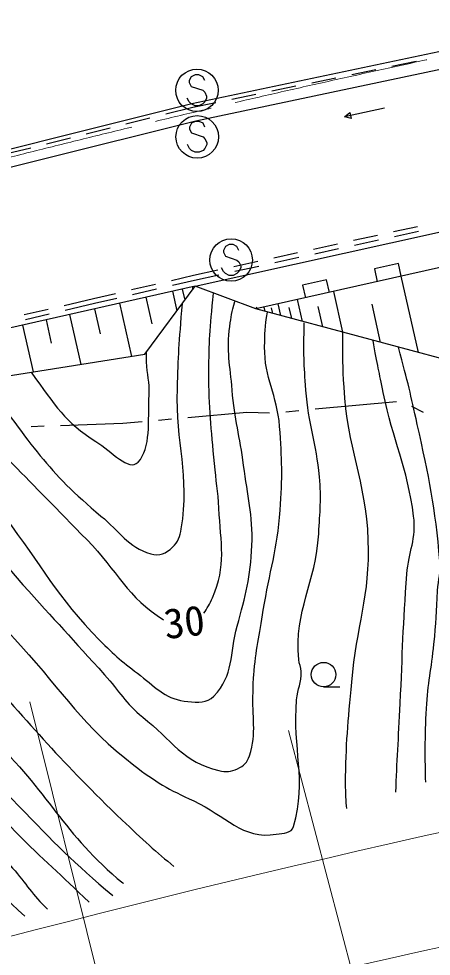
# Model space of a CAD drawing. Units: millimetres, scale not verified. Extents: x 40000 to 680000, y 20000 to 380000.
# Drawn here: x 122316 to 147534, y 234244 to 291570 of the extents above; entities that cross this region are included whole.
import ezdxf
from ezdxf.enums import TextEntityAlignment as Align

# ---------------------------------------------------------------- set-up
doc = ezdxf.new("R2010")
doc.units = ezdxf.units.MM
doc.header["$LTSCALE"] = 1000
doc.linetypes.add('CHAIN', pattern=[18.5, 12, -1.5, 3.5, -1.5])
for name, color, linetype, lineweight in [('M-BGD', 7, 'Continuous', 25), ('M-BMK', 2, 'CHAIN', 13), ('M-BMK-ROW', 30, 'Continuous', 25), ('M-STR-HTXT', 7, 'Continuous', 13), ('M-STR-STRC', 7, 'Continuous', 25)]:
    doc.layers.add(name, color=color, linetype=linetype, lineweight=lineweight)
doc.styles.add('ＭＳ ゴシック', font='')
doc.styles.get('ＭＳ ゴシック').set_extended_font_data('MS Gothic')

msp = doc.modelspace()

# ---------------------------------------------------------------- linework, layer by layer
at = {"layer": 'M-BGD'}
for p, q in [((145134, 288667), (146603, 288970)), ((142685, 288163), (144155, 288466)), ((140237, 287660), (141706, 287962)), ((137788, 287156), (139257, 287458)), ((135339, 286652), (136808, 286954)), ((131298, 285747), (132950, 286160)), ((132950, 286160), (134360, 286450)), ((144670, 286104), (142228, 285569)), ((128872, 285141), (130327, 285505)), ((142228, 285569), (142554, 285832)), ((142634, 285466), (142228, 285569)), ((142554, 285832), (142634, 285466)), ((126447, 284534), (127902, 284898)), ((124022, 283928), (125477, 284292)), ((121596, 283321), (123052, 283685)), ((146695, 278856), (145229, 278535)), ((144252, 278322), (142787, 278002)), ((146758, 278562), (145293, 278242)), ((141810, 277789), (140344, 277469)), ((141873, 277496), (140408, 277176)), ((144316, 278029), (142850, 277709)), ((139367, 277255), (137902, 276935)), ((139431, 276962), (137965, 276642)), ((136925, 276722), (135459, 276402)), ((136988, 276429), (135523, 276109)), ((145525, 276600), (144061, 276271)), ((145700, 275820), (145525, 276600)), ((133001, 275865), (131647, 275550)), ((134482, 276189), (133001, 275865)), ((134546, 275895), (133067, 275572)), ((144061, 276271), (144237, 275491)), ((146748, 271158), (145701, 275820)), ((133108, 275218), (117556, 271707)), ((130673, 275324), (129212, 274984)), ((133067, 275572), (131714, 275258)), ((132915, 275174), (132952, 275008)), ((141134, 275614), (139671, 275286)), ((139671, 275286), (139846, 274505)), ((141309, 274834), (141134, 275614)), ((128238, 274758), (126883, 274443)), ((130740, 275031), (129279, 274692)), ((131713, 274903), (131984, 273701)), ((132314, 275038), (132450, 274438)), ((142133, 272396), (141573, 274893)), ((126883, 274443), (125083, 274025)), ((126951, 274151), (125155, 273733)), ((128305, 274465), (126951, 274151)), ((128466, 274170), (129199, 270922)), ((130090, 274536), (130456, 272913)), ((138339, 273415), (138178, 274131)), ((139662, 273060), (139362, 274396)), ((144440, 271777), (143917, 274108)), ((124109, 273799), (122648, 273459)), ((124181, 273507), (122720, 273168)), ((125416, 273481), (126104, 270431)), ((126941, 273825), (127285, 272301)), ((136890, 273804), (136861, 273935)), ((137373, 273674), (137314, 273937)), ((137856, 273544), (137776, 273902)), ((139001, 273237), (138850, 273906)), ((140898, 272728), (140617, 273976)), ((123984, 273158), (124307, 271726)), ((122552, 272835), (123198, 269970)), ((140951, 250714), (141951, 250714))]:
    msp.add_line(p, q, dxfattribs=at)
for points in [[(76746, 271105), (88390, 274643), (91147, 275440), (114064, 281679), (132898, 286388), (165412, 293261), (165299, 293240), (173440, 294730), (190724, 297502), (206485, 299647), (223056, 301495), (233559, 302452), (254296, 303859), (264871, 304329), (285917, 304772), (293771, 304769), (307191, 304553), (317388, 304209), (327971, 303690), (342185, 302832), (365045, 300954), (373283, 300127), (390220, 298171), (408689, 295650)], [(408529, 294561), (390083, 297080), (373165, 299034), (364945, 299858), (342106, 301734), (327911, 302592), (317342, 303110), (307163, 303453), (293762, 303669), (285928, 303672), (264907, 303230), (254358, 302760), (233646, 301356), (223167, 300400), (206620, 298555), (190885, 296414), (173626, 293646), (165497, 292158), (165639, 292185), (133145, 285316), (114342, 280614), (91444, 274381), (88703, 273589), (77068, 270053)], [(212476, 286436), (193674, 283341), (167204, 280380), (157513, 278472), (136814, 273824)], [(136814, 273824), (133108, 275218), (154179, 279886), (166714, 282308)], [(207330, 278510), (167808, 273620), (150786, 270074), (136814, 273824)], [(117556, 271707), (120116, 269481), (130023, 271053), (133108, 275218)]]:
    msp.add_lwpolyline(points, dxfattribs=at)
msp.add_circle((140951, 251464), 750, dxfattribs=at)
for points, knots in [([(133631, 255230), (133830, 255493), (133993, 255805), (134155, 256165), (135035, 258119), (134655, 259496), (134556, 261637), (134507, 262709), (134372, 263302), (134280, 264371), (134094, 266544), (133926, 267763), (133938, 269943), (133948, 271843), (134000, 272524), (134220, 274799)], [0, 0, 0, 0, 1, 1, 1, 2, 2, 2, 3, 3, 3, 4, 4, 4, 5, 5, 5, 5]), ([(115588, 267700), (117332, 266071), (117881, 265598), (119164, 264081), (120113, 262958), (120557, 262258), (121454, 261093), (123715, 258154), (124651, 256217), (127252, 253574), (128161, 252651), (128726, 252185), (129757, 251401), (130782, 250621), (131367, 249911), (132652, 249822), (133288, 249777), (133807, 249696), (134250, 250154), (135475, 251417), (135209, 252730), (135671, 254427), (136186, 256317), (136498, 257404), (136569, 259361), (136639, 261284), (136304, 262352), (136063, 264260), (135836, 266064), (135509, 267050), (135363, 268862), (135240, 270380), (135009, 271251), (135222, 272759), (135306, 273360), (135333, 273601), (135518, 274283)], [0, 0, 0, 0, 1, 1, 1, 2, 2, 2, 3, 3, 3, 4, 4, 4, 5, 5, 5, 6, 6, 6, 7, 7, 7, 8, 8, 8, 9, 9, 9, 10, 10, 10, 11, 11, 11, 12, 12, 12, 12]), ([(120116, 269481), (123170, 265462), (124029, 263910), (127341, 261163), (128492, 260208), (128961, 259289), (130389, 258846), (130907, 258685), (131319, 258883), (131717, 259250), (132077, 259583), (132169, 259904), (132250, 260388), (132802, 263682), (131905, 265597), (132012, 268935), (132077, 270981), (132109, 271691), (132330, 274168)], [0, 0, 0, 0, 1, 1, 1, 2, 2, 2, 3, 3, 3, 4, 4, 4, 5, 5, 5, 6, 6, 6, 6]), ([(114357, 265823), (115084, 265261), (115282, 265057), (115859, 264548), (118824, 261930), (119928, 259907), (122569, 256962), (124508, 254801), (125617, 253611), (127564, 251458), (128478, 250446), (128833, 249713), (129900, 248864), (131638, 247481), (132387, 246077), (134557, 245599), (134990, 245503), (135289, 245513), (135689, 245706), (136069, 245890), (136295, 246097), (136422, 246500), (136881, 247953), (136572, 248872), (136638, 250394), (136656, 250798), (136645, 251026), (136680, 251429), (136814, 252991), (137016, 253852), (137265, 255400), (137649, 257793), (138132, 259100), (138302, 261518), (138442, 263515), (138409, 264646), (138262, 266642), (138121, 268575), (137316, 269581), (137349, 271518), (137363, 272347), (137364, 272691), (137523, 273634)], [0, 0, 0, 0, 1, 1, 1, 2, 2, 2, 3, 3, 3, 4, 4, 4, 5, 5, 5, 6, 6, 6, 7, 7, 7, 8, 8, 8, 9, 9, 9, 10, 10, 10, 11, 11, 11, 12, 12, 12, 13, 13, 13, 14, 14, 14, 14]), ([(113031, 263717), (114425, 262272), (114796, 261903), (115889, 260705), (116348, 260201), (116604, 259918), (117057, 259408), (119186, 257010), (120297, 255594), (122450, 253217), (125083, 250310), (126249, 248322), (129356, 245928), (130676, 244911), (131499, 244424), (133019, 243739), (134954, 242866), (135968, 241348), (138060, 241708), (138506, 241785), (138991, 241750), (139116, 242185), (139948, 245091), (139042, 246910), (139303, 249922), (139362, 250603), (139605, 250966), (139585, 251649), (139576, 251943), (139460, 252094), (139432, 252387), (139143, 255417), (140490, 257043), (140653, 260083), (140727, 261438), (140828, 262206), (140701, 263557), (140503, 265646), (140029, 266772), (139869, 268865), (139746, 270470), (139733, 271055), (139766, 272986)], [0, 0, 0, 0, 1, 1, 1, 2, 2, 2, 3, 3, 3, 4, 4, 4, 5, 5, 5, 6, 6, 6, 7, 7, 7, 8, 8, 8, 9, 9, 9, 10, 10, 10, 11, 11, 11, 12, 12, 12, 13, 13, 13, 14, 14, 14, 14]), ([(142373, 243272), (142328, 243745), (142299, 244241), (142299, 244771), (142300, 247211), (142460, 248576), (142670, 251007), (142964, 254408), (143816, 256276), (143687, 259687), (143547, 263381), (142382, 265341), (142202, 269033), (142138, 270345), (142097, 270825), (142135, 272396)], [0, 0, 0, 0, 1, 1, 1, 2, 2, 2, 3, 3, 3, 4, 4, 4, 5, 5, 5, 5]), ([(145369, 244275), (145435, 246112), (145534, 247535), (145636, 249700), (145782, 252791), (145806, 254526), (146043, 257611), (146150, 259004), (146645, 259778), (146459, 261162), (146055, 264176), (145216, 265744), (144598, 268721), (144341, 269960), (144251, 270370), (143976, 271902)], [0, 0, 0, 0, 1, 1, 1, 2, 2, 2, 3, 3, 3, 4, 4, 4, 5, 5, 5, 5]), ([(123074, 269951), (124589, 267909), (125110, 266911), (127035, 265718), (127986, 265129), (129041, 263864), (129607, 264457), (130433, 265321), (130194, 266948), (130290, 268577), (130336, 269366), (130144, 269805), (130126, 270596), (130121, 270826), (130117, 270904), (130121, 271186)], [0, 0, 0, 0, 1, 1, 1, 2, 2, 2, 3, 3, 3, 4, 4, 4, 5, 5, 5, 5]), ([(147198, 244887), (147160, 246251), (147144, 247652), (147240, 249392), (147325, 250941), (147546, 251794), (147702, 253337), (147831, 254605), (147834, 255320), (147924, 256591), (147974, 257304), (148115, 257703), (148057, 258415), (147790, 261711), (147393, 263539), (146681, 266769), (146273, 268622), (146130, 269256), (145523, 271486)], [0, 0, 0, 0, 1, 1, 1, 2, 2, 2, 3, 3, 3, 4, 4, 4, 5, 5, 5, 6, 6, 6, 6]), ([(116703, 269667), (121474, 264819), (122676, 263604), (126490, 259703), (128342, 257808), (128974, 256166), (131162, 254821)], [0, 0, 0, 0, 1, 1, 1, 2, 2, 2, 2]), ([(111742, 261669), (115490, 257034), (116512, 255779), (119724, 252136), (123102, 248305), (124950, 246102), (128642, 242572), (129856, 241412), (130772, 240566), (131805, 239736)], [0, 0, 0, 0, 1, 1, 1, 2, 2, 2, 3, 3, 3, 3]), ([(110488, 259059), (111035, 258761), (111202, 258599), (111645, 258283), (115699, 255387), (116092, 251822), (119728, 248416), (120086, 248081), (120315, 247924), (120671, 247586), (124052, 244376), (125068, 241687), (128672, 238729), (128684, 238719), (128695, 238710), (128707, 238700)], [0, 0, 0, 0, 1, 1, 1, 2, 2, 2, 3, 3, 3, 4, 4, 4, 5, 5, 5, 5]), ([(110137, 257920), (111599, 256143), (111973, 255680), (113130, 254229), (114662, 252307), (115410, 251143), (116987, 249257), (118963, 246895), (120162, 245648), (122304, 243435), (124463, 241205), (125681, 239950), (128062, 237961)], [0, 0, 0, 0, 1, 1, 1, 2, 2, 2, 3, 3, 3, 4, 4, 4, 4]), ([(109625, 256256), (111408, 254049), (111892, 253464), (113396, 251718), (115290, 249518), (116467, 248389), (118390, 246213), (119873, 244535), (120557, 243462), (122119, 241857), (123817, 240111), (124878, 239244), (126624, 237547)], [0, 0, 0, 0, 1, 1, 1, 2, 2, 2, 3, 3, 3, 4, 4, 4, 4]), ([(109233, 254981), (111170, 252446), (111681, 251788), (113287, 249771), (115325, 247213), (116473, 245784), (118610, 243308), (119874, 241842), (120663, 241093), (121939, 239638), (122790, 238668), (123131, 237998), (124075, 237118)], [0, 0, 0, 0, 1, 1, 1, 2, 2, 2, 3, 3, 3, 4, 4, 4, 4]), ([(122683, 236685), (120503, 238668), (119038, 240449), (116739, 243047), (113292, 246942), (112238, 248506), (108630, 253610)], [0, 0, 0, 0, 1, 1, 1, 2, 2, 2, 2])]:
    msp.add_open_spline(points, degree=3, knots=knots, dxfattribs=at)
at = {"layer": 'M-BMK'}
msp.add_arc((294446, -397514), 702174, 100.59026, 104.71115, dxfattribs=at)
at = {"layer": 'M-BMK-ROW'}
for p, q in [((140435, 267709), (145413, 268174)), ((146332, 267887), (147037, 267509)), ((132660, 267189), (136252, 267511)), ((136252, 267511), (137645, 267481)), ((138642, 267542), (139439, 267616)), ((123079, 266646), (123879, 266672)), ((124878, 266706), (128687, 266833)), ((128687, 266833), (129871, 266939)), ((130867, 267028), (131664, 267099))]:
    msp.add_line(p, q, dxfattribs=at)
at = {"layer": 'M-STR-HTXT'}
for p, q in [((122998, 249799), (127905, 230048)), ((138807, 248042), (142812, 232877))]:
    msp.add_line(p, q, dxfattribs=at)
for centre, start, end in [((303515, -457959), 96.97403, 107.29437), ((302131, -465285), 96.70478, 102.85659)]:
    msp.add_arc(centre, 716828, start, end, dxfattribs=at)
at = {"layer": 'M-STR-STRC'}
for p, q in [((132857, 288022), (132738, 287785)), ((132738, 287785), (132738, 287667)), ((133093, 288140), (132857, 288022)), ((133329, 288140), (133093, 288140)), ((133566, 288022), (133329, 288140)), ((133684, 287785), (133566, 288022)), ((132738, 287667), (132857, 287431)), ((132857, 287431), (133566, 287194)), ((132738, 286485), (132620, 286722)), ((133566, 287194), (133684, 287076)), ((133684, 287076), (133802, 286840)), ((133802, 286722), (133684, 286485)), ((133802, 286840), (133802, 286722)), ((132857, 286367), (132738, 286485)), ((133093, 286249), (132857, 286367)), ((133329, 286249), (133093, 286249)), ((133566, 286367), (133329, 286249)), ((133684, 286485), (133566, 286367)), ((132872, 285176), (132754, 284939)), ((132754, 284939), (132754, 284821)), ((133109, 285294), (132872, 285176)), ((133345, 285294), (133109, 285294)), ((133582, 285176), (133345, 285294)), ((133700, 284939), (133582, 285176)), ((132754, 284821), (132872, 284585)), ((132872, 284585), (133582, 284349)), ((133582, 284349), (133700, 284230)), ((132754, 283639), (132636, 283876)), ((133700, 284230), (133818, 283994)), ((133818, 283876), (133700, 283639)), ((133818, 283994), (133818, 283876)), ((132872, 283521), (132754, 283639)), ((133109, 283403), (132872, 283521)), ((133345, 283403), (133109, 283403)), ((133582, 283521), (133345, 283403)), ((133700, 283639), (133582, 283521)), ((134946, 277645), (134828, 277409)), ((135182, 277763), (134946, 277645)), ((135419, 277763), (135182, 277763)), ((135655, 277645), (135419, 277763)), ((135773, 277409), (135655, 277645)), ((134828, 277409), (134828, 277291)), ((134828, 277291), (134946, 277054)), ((134946, 277054), (135655, 276818)), ((134828, 276109), (134709, 276345)), ((135655, 276818), (135773, 276700)), ((135773, 276700), (135891, 276463)), ((135891, 276345), (135773, 276109)), ((135891, 276463), (135891, 276345)), ((134946, 275991), (134828, 276109)), ((135182, 275873), (134946, 275991)), ((135419, 275873), (135182, 275873)), ((135655, 275991), (135419, 275873)), ((135773, 276109), (135655, 275991))]:
    msp.add_line(p, q, dxfattribs=at)
for centre in [(133211, 287194), (133227, 284349), (135300, 276818)]:
    msp.add_circle(centre, 1300, dxfattribs=at)

# ---------------------------------------------------------------- texts
at = {"layer": 'M-BGD', "style": 'ＭＳ ゴシック'}
msp.add_text('30', height=1833, rotation=6.751, dxfattribs=at).set_placement((131367, 253087), align=Align.BOTTOM_LEFT)

doc.saveas('drawing.dxf')
